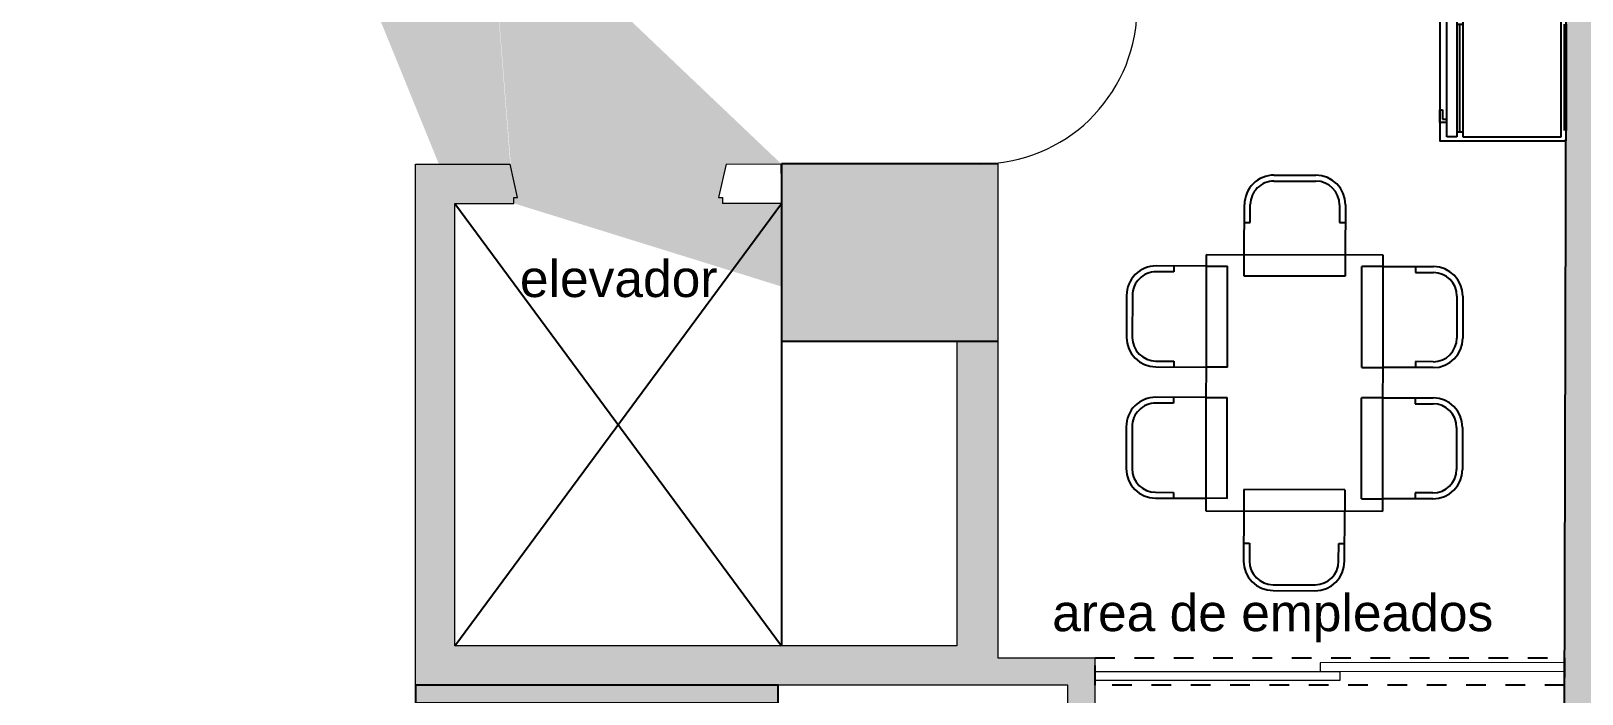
# Model space of a CAD drawing. Header units: metres. Extents: x -598 to 357, y -242 to 574.
# Drawn here: x -297.59 to -289.71, y 189.18 to 192.55 of the extents above; entities that cross this region are included whole.
import ezdxf

# ---------------------------------------------------------------- set-up
doc = ezdxf.new("R2010")
doc.units = ezdxf.units.M
doc.linetypes.add('xref_Nivel TIPICO$0$HIDDEN2', pattern=[0.1875, 0.125, -0.0625])
for name, color, linetype in [('000-GRADAS', 2, 'Continuous'), ('APTOS_SPZ_MCH_N2 MUNI$0$DUCTOS', 1, 'Continuous'), ('APTOS_SPZ_MCH_N2 MUNI$0$Muebles', 1, 'Continuous'), ('T-texto', 8, 'Continuous'), ('xref_Nivel TIPICO$0$D-dintel mamposteria', 1, 'Continuous'), ('xref_Nivel TIPICO$0$H-hatch mamposteria', 8, 'Continuous'), ('xref_Nivel TIPICO$0$H-hatch tablayeso', 9, 'Continuous'), ('xref_Nivel TIPICO$0$M-muro tablayeso', 4, 'Continuous'), ('xref_Nivel TIPICO$0$M-refri', 1, 'Continuous')]:
    doc.layers.add(name, color=color, linetype=linetype)
for name, color, linetype, lineweight in [('A-DOOR', 1, 'Continuous', 18), ('Muro Mamspoteria', 5, 'Continuous', 9), ('xref_Nivel TIPICO$0$P-puerta', 1, 'Continuous', 18)]:
    doc.layers.add(name, color=color, linetype=linetype, lineweight=lineweight)
doc.styles.get("Standard").update_dxf_attribs({"font": 'arial.ttf'})

# ---------------------------------------------------------------- blocks, each defined once
blk = doc.blocks.new('*U363')
at = {"layer": 'xref_Nivel TIPICO$0$H-hatch tablayeso', "transparency": 33554559}
h = blk.add_hatch(color=256, dxfattribs=at)
h.dxf.hatch_style = 1
h.paths.add_polyline_path([(0, 90), (0, 0), (1844, 0), (1844, 90)])
at = {"layer": 'xref_Nivel TIPICO$0$M-muro tablayeso'}
blk.add_lwpolyline([(1844, 0), (0, 0), (0, 90), (1844, 90), (1844, 0)], dxfattribs=at)
blk = doc.blocks.new('xref_Nivel TIPICO$0$P_REFRI')
at = {"layer": 'xref_Nivel TIPICO$0$M-refri'}
for p, q in [((-0.356, 0), (0.356, 0)), ((0.399, -0.034), (-0.391, -0.034)), ((-0.391, -0.034), (-0.391, -0.692)), ((-0.356, -0.013), (0.356, -0.013)), ((0.399, -0.692), (0.399, -0.034)), ((-0.391, -0.692), (0.399, -0.692)), ((-0.356, -0.732), (-0.356, -0.692)), ((0.364, -0.712), (-0.356, -0.712)), ((0.364, -0.732), (0.364, -0.692)), ((-0.391, -0.732), (0.399, -0.732)), ((-0.391, -0.798), (-0.391, -0.732)), ((0.399, -0.798), (-0.391, -0.798)), ((0.218, -0.845), (0.218, -0.828)), ((0.218, -0.828), (0.28, -0.828)), ((0.28, -0.828), (0.28, -0.798)), ((0.302, -0.798), (0.302, -0.845)), ((0.399, -0.732), (0.399, -0.798)), ((0.302, -0.845), (0.218, -0.845))]:
    blk.add_line(p, q, dxfattribs=at)
at = {"layer": 'xref_Nivel TIPICO$0$M-refri', "color": 8, "linetype": 'Continuous'}
blk.add_lwpolyline([(0.425, 0), (-0.425, 0), (-0.425, -0.845), (0.425, -0.845)], close=True, dxfattribs=at)
blk = doc.blocks.new('APTOS_SPZ_MCH_N2 MUNI$0$MESA COMEDOR-6 SILLAS-02')
at = {"layer": 'APTOS_SPZ_MCH_N2 MUNI$0$Muebles'}
for p, q in [((0.5567, 1.0559), (0.3433, 1.0559)), ((0.5567, 1.0259), (0.3433, 1.0259)), ((0.1933, 0.9059), (0.1933, 0.6509)), ((0.2233, 0.9059), (0.2233, 0.8153)), ((0.6767, 0.8153), (0.6767, 0.9059)), ((0.7067, 0.6509), (0.7067, 0.9059)), ((0.2233, 0.8153), (0.1933, 0.8153)), ((0.7067, 0.8153), (0.6767, 0.8153)), ((0.9, 0.6509), (0, 0.6509)), ((0, 0.6509), (0, -0.6509)), ((0.1933, 0.5425), (0.1933, 0.6509)), ((0.7067, 0.5425), (0.7067, 0.6509)), ((0.7067, 0.6509), (0.7067, 0.6509)), ((0.9, -0.6509), (0.9, 0.6509)), ((-0.255, 0.5877), (0, 0.5877)), ((-0.255, 0.5577), (-0.1644, 0.5577)), ((-0.1644, 0.5577), (-0.1644, 0.5877)), ((0.1084, 0.5877), (0, 0.5877)), ((0.1084, 0.5877), (0.1084, 0.0744)), ((0.7916, 0.5877), (0.7916, 0.0744)), ((0.7916, 0.5877), (0.9, 0.5877)), ((1.155, 0.5877), (0.9, 0.5877)), ((1.0644, 0.5577), (1.0644, 0.5877)), ((1.155, 0.5577), (1.0644, 0.5577)), ((0.1933, 0.5425), (0.7067, 0.5425)), ((-0.405, 0.2244), (-0.405, 0.4377)), ((-0.375, 0.2244), (-0.375, 0.4377)), ((1.275, 0.2244), (1.275, 0.4377)), ((1.305, 0.2244), (1.305, 0.4377)), ((-0.1644, 0.1044), (-0.255, 0.1044)), ((-0.1644, 0.0744), (-0.1644, 0.1044)), ((1.0644, 0.0744), (1.0644, 0.1044)), ((1.0644, 0.1044), (1.155, 0.1044)), ((0, 0.0744), (-0.255, 0.0744)), ((0, 0.0744), (0.1084, 0.0744)), ((0.1084, 0.0744), (0.1084, 0.0744)), ((0.9, 0.0744), (0.7916, 0.0744)), ((0.7916, 0.0744), (0.7916, 0.0744)), ((0.9, 0.0744), (1.155, 0.0744)), ((-0.255, -0.0796), (0, -0.0796)), ((-0.255, -0.1096), (-0.1644, -0.1096)), ((-0.1644, -0.1096), (-0.1644, -0.0796)), ((0.1084, -0.0796), (0, -0.0796)), ((0.1084, -0.0796), (0.1084, -0.5929)), ((0.7916, -0.0796), (0.7916, -0.5929)), ((0.7916, -0.0796), (0.9, -0.0796)), ((1.155, -0.0796), (0.9, -0.0796)), ((1.0644, -0.1096), (1.0644, -0.0796)), ((1.155, -0.1096), (1.0644, -0.1096)), ((-0.405, -0.4429), (-0.405, -0.2296)), ((-0.375, -0.4429), (-0.375, -0.2296)), ((1.275, -0.4429), (1.275, -0.2296)), ((1.305, -0.4429), (1.305, -0.2296)), ((0.1933, -0.6509), (0.1933, -0.5425)), ((0.1933, -0.5425), (0.7067, -0.5425)), ((0.7067, -0.5425), (0.7067, -0.6509)), ((-0.1644, -0.5629), (-0.255, -0.5629)), ((0, -0.5929), (-0.255, -0.5929)), ((-0.1644, -0.5929), (-0.1644, -0.5629)), ((0, -0.5929), (0.1084, -0.5929)), ((0.9, -0.5929), (0.7916, -0.5929)), ((0.9, -0.5929), (1.155, -0.5929)), ((1.0644, -0.5929), (1.0644, -0.5629)), ((1.0644, -0.5629), (1.155, -0.5629)), ((0, -0.6509), (0.9, -0.6509)), ((0.1933, -0.9059), (0.1933, -0.6509)), ((0.7067, -0.6509), (0.7067, -0.6509)), ((0.7067, -0.6509), (0.7067, -0.9059)), ((0.2233, -0.8153), (0.1933, -0.8153)), ((0.2233, -0.9059), (0.2233, -0.8153)), ((0.7067, -0.8153), (0.6767, -0.8153)), ((0.6767, -0.8153), (0.6767, -0.9059)), ((0.5567, -1.0259), (0.3433, -1.0259)), ((0.5567, -1.0559), (0.3433, -1.0559))]:
    blk.add_line(p, q, dxfattribs=at)
for centre, radius, start, end in [((0.3433, 0.9059), 0.15, 90, 180), ((0.3433, 0.9059), 0.12, 90, 180), ((0.5567, 0.9059), 0.15, 0, 90), ((0.5567, 0.9059), 0.12, 0, 90), ((-0.255, 0.4377), 0.15, 90, 180), ((-0.255, 0.4377), 0.12, 90, 180), ((1.155, 0.4377), 0.15, 0, 90), ((1.155, 0.4377), 0.12, 0, 90), ((-0.255, 0.2244), 0.15, 180, 270), ((-0.255, 0.2244), 0.12, 180, 270), ((1.155, 0.2244), 0.12, 270, 0), ((1.155, 0.2244), 0.15, 270, 0), ((-0.255, -0.2296), 0.15, 90, 180), ((-0.255, -0.2296), 0.12, 90, 180), ((1.155, -0.2296), 0.15, 0, 90), ((1.155, -0.2296), 0.12, 0, 90), ((-0.255, -0.4429), 0.15, 180, 270), ((-0.255, -0.4429), 0.12, 180, 270), ((1.155, -0.4429), 0.12, 270, 0), ((1.155, -0.4429), 0.15, 270, 0), ((0.3433, -0.9059), 0.15, 180, 270), ((0.3433, -0.9059), 0.12, 180, 270), ((0.5567, -0.9059), 0.15, 270, 0), ((0.5567, -0.9059), 0.12, 270, 0)]:
    blk.add_arc(centre, radius, start, end, dxfattribs=at)
blk = doc.blocks.new('Familia Puertas - P-7-13066183-AMUEBLADAS N8 _18_34')
at = {"layer": 'A-DOOR'}
for p, q in [((-0.4492, 1), (-0.5, 1)), ((-0.5, 1), (-0.5, 0)), ((-0.4492, 0), (-0.4492, 1)), ((-0.5, 0), (-0.4492, 0))]:
    blk.add_line(p, q, dxfattribs=at)
at = {"layer": 'A-DOOR', "color": 8, "true_color": 0x808080}
blk.add_arc((-0.4972, 0.0006), 1.0022, 359.96451, 87.98542, dxfattribs=at)
blk = doc.blocks.new('*U361')
at = {"layer": 'xref_Nivel TIPICO$0$D-dintel mamposteria', "linetype": 'xref_Nivel TIPICO$0$HIDDEN2', "ltscale": 0.5}
blk.add_lwpolyline([(0.14, 0), (0, 0), (0, 2.3856), (0.14, 2.3856)], close=True, dxfattribs=at)

msp = doc.modelspace()

# ---------------------------------------------------------------- hatches: boundary and pattern name
at = {"true_color": 0x939598}
h = msp.add_hatch(color=252, dxfattribs=at)
h.dxf.hatch_style = 1
h.paths.add_polyline_path([(-292.6788, 191.8773), (-293.7788, 191.8773), (-293.7788, 190.9773), (-292.6788, 190.9773)])
at = {"layer": 'xref_Nivel TIPICO$0$H-hatch mamposteria', "transparency": 33554585}
h = msp.add_hatch(color=256, dxfattribs=at)
h.dxf.hatch_style = 1
h.paths.add_polyline_path([(-289.5792, 215.2369), (-296.7404, 215.1954), (-299.427, 215.2031), (-299.6598, 215.222), (-300.0107, 215.2296), (-304.7573, 215.2341), (-307.5183, 215.243), (-309.5739, 215.2369), (-309.6486, 173.7149), (-309.4986, 173.7149), (-309.4241, 215.0873), (-307.5183, 215.093), (-304.7577, 215.0841), (-301.5387, 215.081), (-301.5387, 215.1523), (-300.6387, 215.1523), (-300.6387, 215.0802), (-300.0124, 215.0796), (-299.6675, 215.0722), (-299.4333, 215.0531), (-296.7402, 215.0454), (-293.5471, 215.0639), (-293.5471, 215.1253), (-292.6471, 215.1253), (-292.6471, 215.0691), (-289.7296, 215.086), (-289.8102, 184.5296), (-289.6598, 184.5296)])
h = msp.add_hatch(color=256, dxfattribs=at)
h.dxf.hatch_style = 1
h.paths.add_polyline_path([(-293.8502, 199.3671), (-297.5487, 199.3671), (-297.5487, 199.5071), (-293.8502, 199.5071)], flags=17)
h.paths.add_polyline_path([(-296.8109, 207.9951), (-296.8109, 207.8551), (-299.1387, 207.8551), (-299.1387, 207.9951)])
h.paths.add_polyline_path([(-289.7711, 199.5071), (-289.7711, 199.3671), (-292.6502, 199.3671), (-292.6502, 199.5071)])
h.paths.add_polyline_path([(-294.0603, 191.8764), (-293.7821, 191.8773), (-293.7788, 191.6773), (-294.0782, 191.6764), (-294.0782, 191.7068), (-294.0984, 191.7068)], flags=16)
h.paths.add_polyline_path([(-292.6864, 190.9773), (-292.8864, 190.9773)], flags=16)
edge = h.paths.add_edge_path()
edge.add_line((-293.7788, 191.8773), (-293.7788, 191.6773))
edge.add_line((-292.6788, 190.9773), (-292.6788, 189.2277))
edge.add_line((-292.6788, 189.2277), (-295.6387, 189.2277))
edge.add_line((-295.6387, 189.2277), (-295.6387, 191.8764))
edge.add_line((-295.6387, 191.8764), (-295.1571, 191.8764))
edge.add_line((-295.489, 196.0877), (-295.4898, 196.0877))
edge.add_line((-295.139, 191.6764), (-295.139, 191.7068))
edge.add_line((-295.139, 191.7068), (-295.121, 191.7068))
edge.add_line((-295.121, 191.7068), (-295.1571, 191.8764))
edge.add_line((-295.4387, 191.6773), (-295.139, 191.6773))
edge.add_line((-292.8864, 190.9773), (-292.8864, 189.4277))
edge.add_line((-292.8864, 189.4277), (-295.4387, 189.4277))
edge.add_line((-295.4387, 189.4277), (-295.4387, 191.6773))
edge.add_line((-300.6387, 204.4382), (-307.1387, 204.4382))
edge.add_line((-300.6387, 207.7882), (-300.6387, 204.4382))
edge.add_line((-300.7787, 207.7882), (-300.6387, 207.7882))
edge.add_line((-300.7787, 207.7882), (-300.7787, 204.5782))
edge.add_line((-300.7787, 204.5782), (-307.1387, 204.5782))
h.paths.add_polyline_path([(-295.4898, 197.1277), (-295.3498, 197.1277), (-295.3498, 197.8278), (-292.8788, 197.8278), (-292.8788, 196.2277), (-295.4898, 196.2277), (-295.4889, 193.7277), (-294.8918, 193.7277), (-294.8557, 193.8973), (-294.8737, 193.8973), (-294.8737, 193.9277), (-295.289, 193.9277), (-295.289, 196.0277), (-292.8864, 196.0277), (-292.8864, 193.9277), (-293.8128, 193.9277), (-293.8128, 193.8973), (-293.8331, 193.8973), (-293.795, 193.7277), (-292.8188, 193.7277), (-292.8188, 192.6773), (-292.6788, 192.6773), (-292.6788, 194.3778), (-289.7842, 194.3778), (-289.7837, 194.5778), (-292.6788, 194.5778), (-292.6788, 196.2277), (-292.6788, 197.9678), (-292.8188, 197.9678), (-295.4898, 197.9678), (-295.4898, 197.8278)])
h = msp.add_hatch(color=256, dxfattribs=at)
h.dxf.hatch_style = 1
h.paths.add_polyline_path([(-292.3234, 189.2277), (-292.3234, 187.69), (-292.1834, 187.69), (-292.1834, 189.2277), (-292.1834, 189.3677), (-292.6788, 189.3677), (-292.6788, 190.9773), (-292.8864, 190.9773), (-292.8864, 189.4277), (-295.4387, 189.4277), (-295.4387, 191.6773), (-295.139, 191.6773), (-295.139, 191.7068), (-295.121, 191.7068), (-295.1571, 191.8764), (-295.6387, 191.8764), (-295.6387, 189.2277), (-292.6788, 189.2277), (-292.6788, 189.2277)])

# ---------------------------------------------------------------- linework, layer by layer
at = {"color": 6}
for points in [[(-292.6788, 191.8773), (-293.7788, 191.8773)], [(-293.7788, 190.9773), (-292.6788, 190.9773)]]:
    msp.add_lwpolyline(points, dxfattribs=at)
at = {"layer": '000-GRADAS', "color": 5}
msp.add_lwpolyline([(-289.8102, 184.5296), (-289.7296, 215.086), (-296.7402, 215.0454), (-299.4333, 215.0531), (-299.6675, 215.0722), (-300.0124, 215.0796), (-304.7577, 215.0841), (-307.5183, 215.093), (-309.4241, 215.0873), (-309.4986, 173.7149), (-309.6486, 173.7149), (-309.5739, 215.2369), (-307.5183, 215.243), (-304.7573, 215.2341), (-300.0107, 215.2296), (-299.6598, 215.222), (-299.427, 215.2031), (-296.7404, 215.1954), (-289.5792, 215.2369), (-289.6598, 184.5296)], dxfattribs=at)
at = {"layer": 'APTOS_SPZ_MCH_N2 MUNI$0$DUCTOS'}
msp.add_line((-293.7788, 191.8773), (-293.7788, 189.4277), dxfattribs=at)
for points in [[(-295.4387, 189.4277), (-293.7788, 191.6773)], [(-295.4387, 191.6773), (-293.7788, 189.4277)]]:
    msp.add_lwpolyline(points, dxfattribs=at)
at = {"layer": 'Muro Mamspoteria', "lineweight": 0}
for p, q in [((-295.121, 191.7068), (-295.1571, 191.8764)), ((-294.0603, 191.8764), (-294.0984, 191.7068)), ((-294.0603, 191.8764), (-293.7821, 191.8773)), ((-295.139, 191.6764), (-295.139, 191.7068)), ((-295.139, 191.7068), (-295.121, 191.7068)), ((-294.0984, 191.7068), (-294.0782, 191.7068)), ((-294.0782, 191.7068), (-294.0782, 191.6764)), ((-295.4387, 189.4277), (-295.4387, 191.6773)), ((-295.4387, 191.6773), (-295.139, 191.6773)), ((-293.7788, 191.6773), (-294.0782, 191.6764)), ((-292.8864, 190.9773), (-292.8864, 189.4277)), ((-292.8864, 189.4277), (-295.4387, 189.4277))]:
    msp.add_line(p, q, dxfattribs=at)
at = {"layer": 'Muro Mamspoteria'}
msp.add_line((-292.6788, 191.8773), (-292.6788, 189.3677), dxfattribs=at)
for points in [[(-292.3234, 189.2277), (-295.6387, 189.2277), (-295.6387, 191.8764), (-295.1571, 191.8764)], [(-293.7821, 191.8773), (-293.7788, 191.6773)], [(-292.6788, 189.3677), (-292.1834, 189.3677)], [(-292.1834, 187.69), (-292.1834, 189.3677)], [(-292.3234, 187.69), (-292.3234, 189.2277)]]:
    msp.add_lwpolyline(points, dxfattribs=at)
at = {"layer": 'xref_Nivel TIPICO$0$P-puerta'}
msp.add_lwpolyline([(-291.0406, 189.3419), (-291.0406, 189.2969), (-289.7976, 189.2989), (-289.7976, 189.3439)], close=True, dxfattribs=at)
msp.add_lwpolyline([(-292.1834, 189.2969), (-290.9406, 189.2969), (-290.9406, 189.2519), (-292.1834, 189.2519)], dxfattribs=at)

# ---------------------------------------------------------------- block references
at = {"layer": 'APTOS_SPZ_MCH_N2 MUNI$0$Muebles', "rotation": 179.8658356426689}
msp.add_blockref('APTOS_SPZ_MCH_N2 MUNI$0$MESA COMEDOR-6 SILLAS-02', (-290.7203, 190.7633), dxfattribs=at)
at = {"layer": 'Muro Mamspoteria', "lineweight": 0, "xscale": 0.7960678973457521, "yscale": 0.7960678973457521, "zscale": 0.7960678973457521, "rotation": 270}
msp.add_blockref('Familia Puertas - P-7-13066183-AMUEBLADAS N8 _18_34', (-292.7688, 192.2792), dxfattribs=at)
at = {"layer": 'Muro Mamspoteria', "lineweight": 0, "rotation": 89.99999999999999}
msp.add_blockref('*U361', (-289.7978, 189.2277), dxfattribs=at)
at = {"layer": 'xref_Nivel TIPICO$0$M-muro tablayeso', "xscale": -0.001, "yscale": 0.001, "zscale": 0.001, "rotation": 180}
msp.add_blockref('*U363', (-295.6387, 189.2277), dxfattribs=at)
at = {"layer": 'xref_Nivel TIPICO$0$M-refri', "xscale": 0.760339395874682, "yscale": 0.760339395874682, "zscale": 0.760339395874682, "rotation": 270}
msp.add_blockref('xref_Nivel TIPICO$0$P_REFRI', (-289.7888, 192.3181), dxfattribs=at)

# ---------------------------------------------------------------- texts
at = {"layer": 'T-texto', "char_height": 0.1875}
for s, width, insert, attachment_point in [('elevador', 0.126065, (-295.1083, 191.1983), 7), ('area de empleados', 2.585832, (-290.1598, 189.6899), 3)]:
    msp.add_mtext_dynamic_manual_height_columns(s, width=width, gutter_width=0.9375, heights=[0], dxfattribs=dict(at, insert=insert, attachment_point=attachment_point))

doc.saveas('drawing.dxf')
